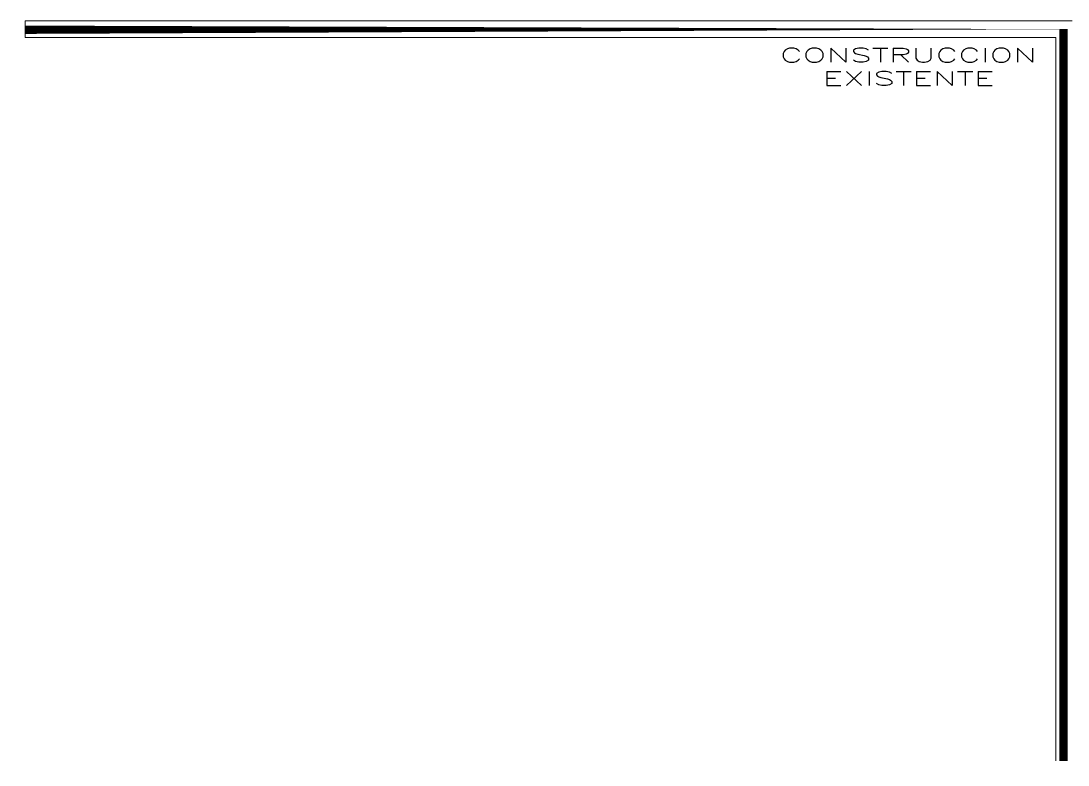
# Model space of a CAD drawing. Header units: millimetres. Extents: x 2523 to 2756, y 378 to 482.
# Drawn here: x 2693.52 to 2703.62, y 407.4 to 414.58 of the extents above; entities that cross this region are included whole.
import ezdxf

# ---------------------------------------------------------------- set-up
doc = ezdxf.new("R2010")
doc.units = ezdxf.units.MM
doc.layers.add('murosnuevos', color=5, linetype='Continuous', lineweight=0)
doc.layers.add('Pie de Plano', color=7, linetype='Continuous', lineweight=0)
doc.layers.add('TEXT COCINA', color=3, linetype='Continuous')
doc.styles.add('100', font='ROMANS.shx', dxfattribs={"width": 1.8, "height": 0.18})

msp = doc.modelspace()

# ---------------------------------------------------------------- linework, layer by layer
at = {"layer": 'murosnuevos'}
for p, q in [((2693.557786111058, 414.5794380793028), (2703.657234499436, 414.5794368172366)), ((2693.557786111058, 414.4194380793028), (2703.497786111058, 414.4194368371619)), ((2703.497786111058, 414.4194368371619), (2703.497786111044, 407.4394368371619))]:
    msp.add_line(p, q, dxfattribs=at)
msp.add_lwpolyline([(2693.557786111058, 414.4194368371619), (2693.557786111058, 414.5794368371619)], dxfattribs=at)
at = {"layer": 'Pie de Plano', "color": 8, "const_width": 0.08}
msp.add_lwpolyline([(2693.55778612043, 414.4944380793028), (2703.572786111058, 414.4944368277896), (2703.572786111044, 407.4394368371618)], dxfattribs=at)

# ---------------------------------------------------------------- texts
at = {"layer": 'TEXT COCINA', "insert": (2702.07665703256, 414.1352965960411), "char_height": 0.135, "width": 0.8410359002229048, "attachment_point": 5, "style": '100'}
msp.add_mtext('CONSTRUCCION EXISTENTE', dxfattribs=at)

doc.saveas('drawing.dxf')
